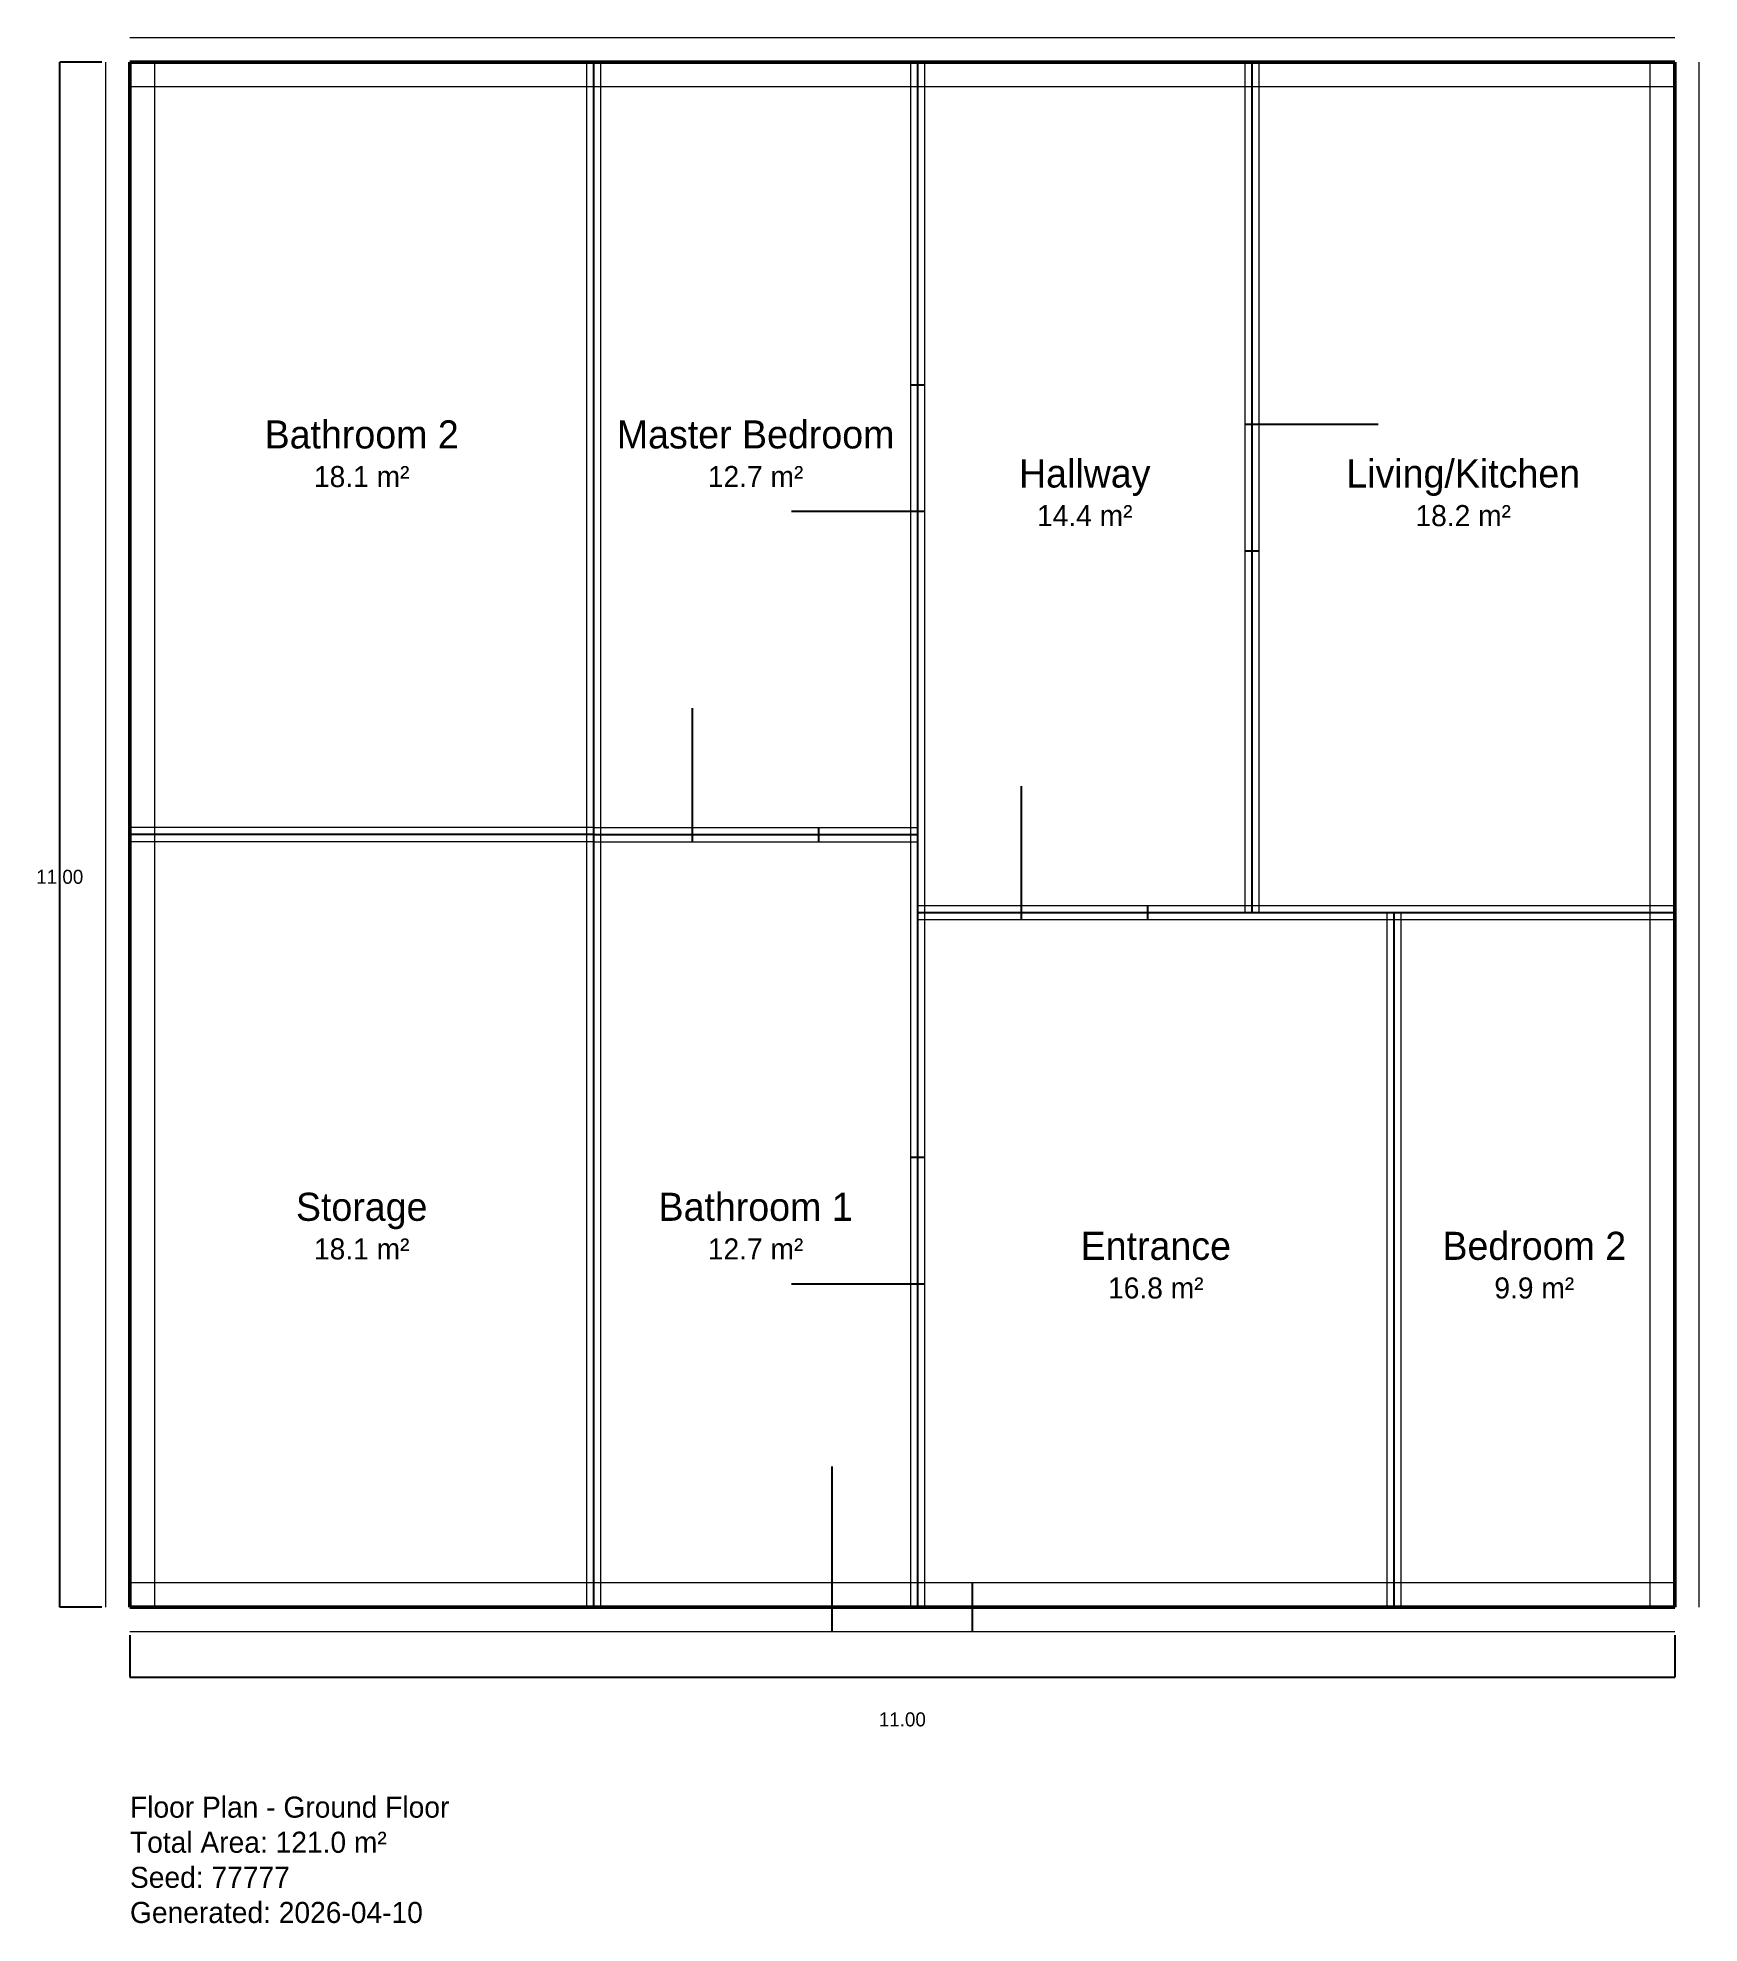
# Model space of a CAD drawing. Header units: metres. Extents: x -0.7 to 11.2, y -2.3 to 11.2.
import ezdxf
from ezdxf.enums import TextEntityAlignment as Align

# ---------------------------------------------------------------- set-up
doc = ezdxf.new("R2010")
doc.units = ezdxf.units.M
for name, color, linetype in [('DIMS', 3, 'Continuous'), ('DOORS', 1, 'Continuous'), ('ROOMS', 8, 'Continuous'), ('TEXT', 7, 'Continuous'), ('WALLS', 7, 'Continuous')]:
    doc.layers.add(name, color=color, linetype=linetype)

msp = doc.modelspace()

# ---------------------------------------------------------------- linework, layer by layer
at = {"layer": 'DIMS'}
for p, q in [((-0.5, 0), (-0.5, 11)), ((-0.2, 11), (-0.5, 11)), ((-0.2, 0), (-0.5, 0)), ((0, -0.2), (0, -0.5)), ((11, -0.2), (11, -0.5)), ((0, -0.5), (11, -0.5))]:
    msp.add_line(p, q, dxfattribs=at)
at = {"layer": 'DOORS'}
for p, q in [((5.66, 8.7), (5.56, 8.7)), ((7.939, 8.422), (8.039, 8.422)), ((7.989, 8.422), (8.889, 8.422)), ((5.61, 7.8), (4.71, 7.8)), ((5.66, 7.8), (5.56, 7.8)), ((7.939, 7.522), (8.039, 7.522)), ((4.005, 5.5), (4.005, 6.4)), ((6.349, 4.945), (6.349, 5.845)), ((4.005, 5.45), (4.005, 5.55)), ((4.905, 5.45), (4.905, 5.55)), ((6.349, 4.895), (6.349, 4.995)), ((7.249, 4.895), (7.249, 4.995)), ((5.66, 3.2), (5.56, 3.2)), ((5.61, 2.3), (4.71, 2.3)), ((5.66, 2.3), (5.56, 2.3)), ((5, 0), (5, 1)), ((5, -0.175), (5, 0.175)), ((6, -0.175), (6, 0.175))]:
    msp.add_line(p, q, dxfattribs=at)
at = {"layer": 'ROOMS', "lineweight": 13}
for points in [[(0, 5.5), (3.3, 5.5), (3.3, 11), (0, 11)], [(3.3, 5.5), (5.61, 5.5), (5.61, 11), (3.3, 11)], [(5.61, 4.945), (7.989, 4.945), (7.989, 11), (5.61, 11)], [(7.989, 4.945), (11, 4.945), (11, 11), (7.989, 11)], [(0, 0), (3.3, 0), (3.3, 5.5), (0, 5.5)], [(3.3, 0), (5.61, 0), (5.61, 5.5), (3.3, 5.5)], [(5.61, 0), (9, 0), (9, 4.945), (5.61, 4.945)], [(9, 0), (11, 0), (11, 4.945), (9, 4.945)]]:
    msp.add_lwpolyline(points, close=True, dxfattribs=at)
at = {"layer": 'WALLS', "lineweight": 13}
for p, q in [((11, 11.175), (0, 11.175)), ((-0.175, 11), (-0.175, 0)), ((0.175, 11), (0.175, 0)), ((3.25, 11), (3.25, 5.5)), ((3.35, 11), (3.35, 5.5)), ((5.56, 5.5), (5.56, 11)), ((5.66, 5.5), (5.66, 11)), ((7.939, 11), (7.939, 4.945)), ((8.039, 11), (8.039, 4.945)), ((10.825, 0), (10.825, 11)), ((11.175, 0), (11.175, 11)), ((11, 10.825), (0, 10.825)), ((3.3, 5.55), (0, 5.55)), ((3.3, 5.55), (5.61, 5.55)), ((3.3, 5.45), (0, 5.45)), ((3.25, 5.5), (3.25, 0)), ((3.3, 5.45), (5.61, 5.45)), ((3.35, 5.5), (3.35, 0)), ((5.56, 0), (5.56, 5.5)), ((5.66, 0), (5.66, 5.5)), ((5.61, 4.995), (7.989, 4.995)), ((7.989, 4.995), (11, 4.995)), ((5.61, 4.895), (7.989, 4.895)), ((7.989, 4.895), (11, 4.895)), ((8.95, 4.945), (8.95, 0)), ((9.05, 4.945), (9.05, 0)), ((0, 0.175), (11, 0.175)), ((0, -0.175), (11, -0.175))]:
    msp.add_line(p, q, dxfattribs=at)
at = {"layer": 'WALLS', "lineweight": 50}
for p, q in [((11, 11), (0, 11)), ((0, 11), (0, 0)), ((11, 0), (11, 11)), ((0, 0), (11, 0))]:
    msp.add_line(p, q, dxfattribs=at)
at = {"layer": 'WALLS', "lineweight": 25}
for p, q in [((3.3, 11), (3.3, 5.5)), ((5.61, 5.5), (5.61, 11)), ((7.989, 11), (7.989, 4.945)), ((3.3, 5.5), (0, 5.5)), ((3.3, 5.5), (5.61, 5.5)), ((3.3, 5.5), (3.3, 0)), ((5.61, 0), (5.61, 5.5)), ((5.61, 4.945), (7.989, 4.945)), ((7.989, 4.945), (11, 4.945)), ((9, 4.945), (9, 0))]:
    msp.add_line(p, q, dxfattribs=at)

# ---------------------------------------------------------------- texts
at = {"layer": 'DIMS'}
for p in [(-0.5, 5.2), (5.5, -0.8)]:
    msp.add_text('11.00', height=0.1, dxfattribs=at).set_placement(p, align=Align.MIDDLE_CENTER)
at = {"layer": 'TEXT'}
for s, height, p in [('Bathroom 2', 0.2, (1.65, 8.35)), ('Master Bedroom', 0.2, (4.455, 8.35)), ('18.1 m²', 0.15, (1.65, 8.05)), ('12.7 m²', 0.15, (4.455, 8.05)), ('Hallway', 0.2, (6.799, 8.072)), ('Living/Kitchen', 0.2, (9.494, 8.072)), ('14.4 m²', 0.15, (6.799, 7.772)), ('18.2 m²', 0.15, (9.494, 7.772)), ('Bathroom 1', 0.2, (4.455, 2.85)), ('Storage', 0.2, (1.65, 2.85)), ('18.1 m²', 0.15, (1.65, 2.55)), ('12.7 m²', 0.15, (4.455, 2.55)), ('Entrance', 0.2, (7.305, 2.572)), ('Bedroom 2', 0.2, (10, 2.572)), ('16.8 m²', 0.15, (7.305, 2.272)), ('9.9 m²', 0.15, (10, 2.272))]:
    msp.add_text(s, height=height, dxfattribs=at).set_placement(p, align=Align.MIDDLE_CENTER)
for s, p in [('Floor Plan - Ground Floor', (0, -1.5)), ('Total Area: 121.0 m²', (0, -1.75)), ('Seed: 77777', (0, -2)), ('Generated: 2026-04-10', (0, -2.25))]:
    msp.add_text(s, height=0.15, dxfattribs=at).set_placement(p)

doc.saveas('drawing.dxf')
